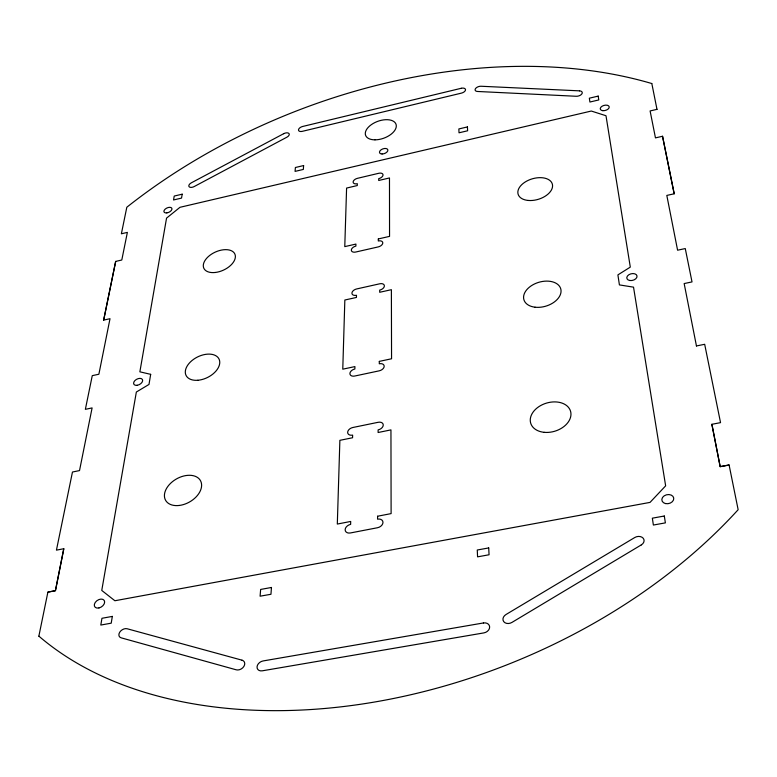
<?xml version="1.0" encoding="UTF-8"?>
<svg xmlns="http://www.w3.org/2000/svg" width="777" height="777" viewBox="0 0 777 777"><rect width="100%" height="100%" fill="white"/><g stroke="black" fill="none" stroke-linecap="round" stroke-linejoin="round"><path stroke-width="1.17" d="M63.763 548.747L55.39 590.714L47.892 592.103L38.85 636.217M47.97 592.093L55.468 590.695L63.831 548.727L56.439 550.145L72.465 472.018L79.516 470.59L92.104 407.915L85.363 409.333L92.269 375.65L98.873 374.242L110.013 318.706L103.662 320.105L115.676 261.412L121.795 260.013L127.37 232.391L121.377 233.79L126.816 207.236A451.67 296.241 -21.8 0 1 651.748 83.518M103.662 320.105L115.686 261.412M657.051 109.334L650.106 110.946L655.467 137.888L662.567 136.257L674.222 193.784L666.812 195.425L677.593 250.204L685.265 248.562L692.016 281.915L684.158 283.566L696.454 345.959M696.435 345.959L704.681 344.289L720.541 422.639L711.878 424.3L720.172 466.656L729.098 464.996L738.15 509.702A451.67 296.241 -21.8 0 1 38.937 636.198M729.088 464.996L720.172 466.656L711.887 424.3M651.816 83.498L656.983 109.343M662.499 136.276L674.164 193.803M377.593 516.229L377.573 519.162A5.662 4.099 -24.7 0 1 382.974 522.397A5.662 4.099 -24.7 0 1 377.525 527.729L350.437 532.954A5.653 4.07 -25.8 0 1 345.153 529.71A5.653 4.07 -25.8 0 1 350.631 524.378L350.699 521.454L337.315 524.057L339.87 440.336L352.573 437.742L352.632 435.11A5.313 3.613 -23.9 0 1 347.649 432.352A5.313 3.613 -23.9 0 1 352.807 427.505L378.176 422.29A5.322 3.632 -23 0 1 383.255 425.038A5.322 3.632 -23 0 1 378.127 429.885L378.117 432.507L390.948 429.885L391.113 513.607L377.593 516.229M379.312 361.383L379.293 363.782A5.128 3.37 -22.2 0 1 384.188 366.258A5.128 3.37 -22.2 0 1 379.254 370.823L354.71 376.039A5.109 3.351 -22.9 0 1 349.903 373.552A5.109 3.351 -22.9 0 1 354.866 368.997L354.914 366.589L342.774 369.182L344.842 300.019L356.429 297.445L356.478 295.27A4.837 3.001 -21.9 0 1 351.923 293.143A4.837 3.001 -21.9 0 1 356.614 288.957L379.749 283.79A4.847 3.021 -21.3 0 1 384.382 285.907A4.847 3.021 -21.3 0 1 379.71 290.103L379.7 292.278L391.385 289.685L391.559 358.77L379.312 361.383M378.312 238.947L378.302 240.977A4.701 2.836 -20.9 0 1 382.789 242.91A4.701 2.836 -20.9 0 1 378.253 246.901L355.74 252.03A4.691 2.817 -21.5 0 1 351.33 250.087A4.691 2.817 -21.5 0 1 355.876 246.095L355.924 244.075L344.774 246.62L346.591 188.073L357.274 185.557L357.313 183.702A4.458 2.554 -20.9 0 1 353.117 182.022A4.458 2.554 -20.9 0 1 357.439 178.331L378.768 173.281A4.468 2.564 -20.4 0 1 383.032 174.942A4.468 2.564 -20.4 0 1 378.729 178.642L378.72 180.487L389.481 177.952L389.549 236.373L378.312 238.947M271.464 587.47L270.95 594.279L260.091 596.192L260.645 589.442L271.464 587.47M303.613 165.559L303.321 169.444L295.075 171.387L295.396 167.502L303.613 165.559M112.335 616.404L111.218 623.173L100.796 625.058L101.962 618.288L112.335 616.404M182.187 194.182L181.536 198.086L173.553 199.971L174.223 196.057L182.187 194.182M150.68 374.339L148.99 384.44L136.354 392.026L101.758 590.433L114.889 600.747L650.028 502.398L665.646 485.839L633.527 287.16L619.415 284.906L617.9 274.883L630.302 267.123L605.992 115.724L591.297 111.043L179.982 207.304L166.55 218.123L139.87 371.824L150.68 374.339M641.316 544.891L511.907 622.435A6.158 4.866 -20.9 0 1 503.719 621.61A6.158 4.866 -20.9 0 1 506.012 614.51L634.78 537.509A6.119 4.701 -13.4 0 1 643.133 538.15A6.119 4.701 -13.4 0 1 641.316 544.891M283.702 133.683L191.385 182.799A4.254 2.312 -24.2 0 0 189.064 186.665A4.254 2.312 -24.2 0 0 194.211 186.548L286.859 137.208A4.206 2.263 -22.1 0 0 288.937 133.498A4.206 2.263 -22.1 0 0 283.702 133.683M461.247 88.287L302.68 126.466A4.206 2.273 -21.7 0 0 298.494 129.866A4.206 2.273 -21.7 0 0 302.292 131.342L461.47 93.114A4.312 2.35 -18.3 0 0 465.52 89.695A4.312 2.35 -18.3 0 0 461.247 88.287M467.424 126.923L458.857 128.943L459.022 132.799L467.618 130.779L467.424 126.923M598.193 96.105L589.345 98.193L589.918 102.03L598.776 99.942L598.193 96.105M488.714 547.931L477.272 550.009L477.573 556.847L489.063 554.768L488.714 547.931M664.306 516.015L652.35 518.181L653.379 525.038L665.384 522.872L664.306 516.015M483.44 622.96L263.082 660.945A6.07 4.536 -32.6 0 0 257.051 666.851A6.07 4.536 -32.6 0 0 262.315 670.813L483.886 632.896A6.158 4.866 -22.4 0 0 489.646 626.903A6.158 4.866 -22.4 0 0 483.44 622.96M579.506 90.851L481.012 86.247A4.332 2.37 -17.9 0 0 475.466 88.675A4.332 2.37 -17.9 0 0 477.534 91.472L576.223 96.27A4.516 2.525 -15.7 0 0 581.954 93.755A4.516 2.525 -15.7 0 0 579.506 90.851M242.026 660.178L127.195 628.768A5.837 4.04 -34.7 0 0 119.804 632.089A5.837 4.04 -34.7 0 0 121.183 637.839L236.227 669.813A6.041 4.468 -33.2 0 0 243.949 666.316A6.041 4.468 -33.2 0 0 242.026 660.178M382.08 153.992A4.4 2.477 -20.2 0 0 387.849 149.864A4.4 2.477 -20.2 0 0 381.099 149.796A4.4 2.477 -20.2 0 0 382.08 153.992M98.961 607.954A5.701 3.846 -34.2 0 0 104.196 600.407A5.701 3.846 -34.2 0 0 95.26 602.418A5.701 3.846 -34.2 0 0 98.961 607.954M528.409 200.466A17.852 10.684 -16.7 0 0 552.447 184.537A17.852 10.684 -16.7 0 0 524.757 182.274A17.852 10.684 -16.7 0 0 528.409 200.466M535.042 307.206A19.221 12.442 -16.7 0 0 560.907 289.5A19.221 12.442 -16.7 0 0 530.973 285.985A19.221 12.442 -16.7 0 0 535.042 307.206M544.172 432.323A20.804 14.656 -16.9 0 0 570.561 411.256A20.804 14.656 -16.9 0 0 537.111 407.935A20.804 14.656 -16.9 0 0 544.172 432.323M215.103 272.494A17.075 9.907 -24.7 0 0 234.868 254.04A17.075 9.907 -24.7 0 0 208.042 256.857A17.075 9.907 -24.7 0 0 215.103 272.494M197.863 380.264A18.415 11.412 -26.6 0 0 219.24 359.518A18.415 11.412 -26.6 0 0 190.501 361.878A18.415 11.412 -26.6 0 0 197.863 380.264M179.099 505.477A20.017 13.248 -29.5 0 0 200.728 481.148A20.017 13.248 -29.5 0 0 169.231 484.722A20.017 13.248 -29.5 0 0 179.099 505.477M629.826 280.507A5.225 3.38 -14 0 0 637.014 275.981A5.225 3.38 -14 0 0 628.875 274.728A5.225 3.38 -14 0 0 629.826 280.507M137.131 385.305A4.895 2.982 -28.2 0 0 142.463 379.594A4.895 2.982 -28.2 0 0 134.79 380.701A4.895 2.982 -28.2 0 0 137.131 385.305M374.98 139.841A16.191 8.955 -20.1 0 0 396.153 124.699A16.191 8.955 -20.1 0 0 371.241 124.728A16.191 8.955 -20.1 0 0 374.98 139.841M665.471 503.564A6.031 4.526 -12 0 0 673.727 498.038A6.031 4.526 -12 0 0 664.189 495.833A6.031 4.526 -12 0 0 665.471 503.564M166.832 212.898A4.312 2.36 -25 0 0 171.853 208.323A4.312 2.36 -25 0 0 165.132 209.168A4.312 2.36 -25 0 0 166.832 212.898M602.865 110.674A4.613 2.613 -15.1 0 0 609.217 106.857A4.613 2.613 -15.1 0 0 602.126 106.196A4.613 2.613 -15.1 0 0 602.865 110.674"/></g></svg>
